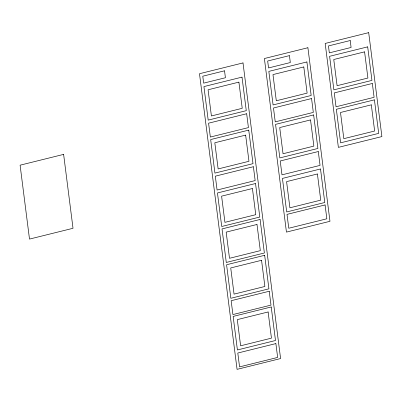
<?xml version="1.0" encoding="UTF-8"?>
<svg xmlns="http://www.w3.org/2000/svg" width="402" height="402" viewBox="0 0 402 402"><rect width="100%" height="100%" fill="white"/><g stroke="black" fill="none" stroke-linecap="round" stroke-linejoin="round"><path stroke-width="0.6" d="M243.009 62.918L199.492 73.717L237.069 369.353L280.591 358.554L243.009 62.918M307.907 47.727L264.385 58.531L286.45 232.105L329.972 221.306L307.907 47.727M368.689 32.647L325.168 43.446L338.378 147.368L381.9 136.569L368.689 32.647M224.537 70.807L202.774 76.209L203.658 83.139L225.416 77.737L224.537 70.807M289.435 55.622L267.672 61.019L268.551 67.948L290.314 62.546L289.435 55.622M350.217 40.537L328.454 45.939L329.333 52.863L351.097 47.466L350.217 40.537M242.009 77.129L203.93 86.581L208.196 120.113L246.275 110.666L242.009 77.129M306.907 61.938L268.827 71.39L273.089 104.927L311.173 95.475L306.907 61.938M367.689 46.858L329.61 56.305L333.871 89.842L371.95 80.395L367.689 46.858M238.904 82.129L208.08 89.782L211.407 115.957L242.235 108.309L238.904 82.129M303.801 66.943L272.973 74.591L276.305 100.766L307.128 93.118L303.801 66.943M364.584 51.858L333.755 59.511L337.087 85.686L367.91 78.033L364.584 51.858M63.622 154.383L20.1 165.182L29.497 239.089L73.018 228.291L63.622 154.383M246.667 113.741L208.583 123.188L210.346 137.047L248.426 127.6L246.667 113.741M311.56 98.55L273.481 108.002L275.244 121.856L313.324 112.409L311.56 98.55M372.342 83.47L334.263 92.917L336.027 106.776L374.106 97.324L372.342 83.47M248.748 130.112L210.668 139.559L214.929 173.096L253.009 163.649L248.748 130.112M313.645 114.922L275.561 124.374L279.827 157.911L317.907 148.459L313.645 114.922M374.423 99.842L336.343 109.289L340.61 142.826L378.689 133.379L374.423 99.842M245.642 135.112L214.814 142.765L218.14 168.94L248.969 161.287L245.642 135.112M310.54 119.927L279.712 127.575L283.038 153.75L313.867 146.102L310.54 119.927M371.317 104.842L340.494 112.49L343.821 138.665L374.649 131.017L371.317 104.842M253.401 166.719L215.321 176.171L217.08 190.03L255.159 180.578L253.401 166.719M318.299 151.534L280.214 160.981L281.978 174.84L320.057 165.393L318.299 151.534M255.536 183.513L217.452 192.96L221.718 226.497L259.798 217.045L255.536 183.513M320.515 168.971L282.435 178.418L286.696 211.954L324.776 202.507L320.515 168.971M252.431 188.513L221.602 196.161L224.929 222.336L255.757 214.688L252.431 188.513M317.409 173.971L286.581 181.624L289.907 207.799L320.736 200.146L317.409 173.971M260.104 219.462L222.025 228.914L226.286 262.451L264.37 252.999L260.104 219.462M325.082 204.93L287.003 214.382L288.767 228.235L326.846 218.788L325.082 204.93M256.999 224.467L226.17 232.115L229.502 258.29L260.325 250.642L256.999 224.467M264.662 255.295L226.577 264.747L230.843 298.284L268.923 288.832L264.662 255.295M261.556 260.3L230.728 267.948L234.054 294.123L264.883 286.475L261.556 260.3M269.229 291.254L231.15 300.706L232.914 314.565L270.993 305.113L269.229 291.254M271.229 306.972L233.15 316.419L237.411 349.956L275.491 340.509L271.229 306.972M268.124 311.972L237.296 319.625L240.622 345.8L271.45 338.147L268.124 311.972M275.883 343.584L237.803 353.031L239.562 366.89L277.646 357.438L275.883 343.584"/></g></svg>
